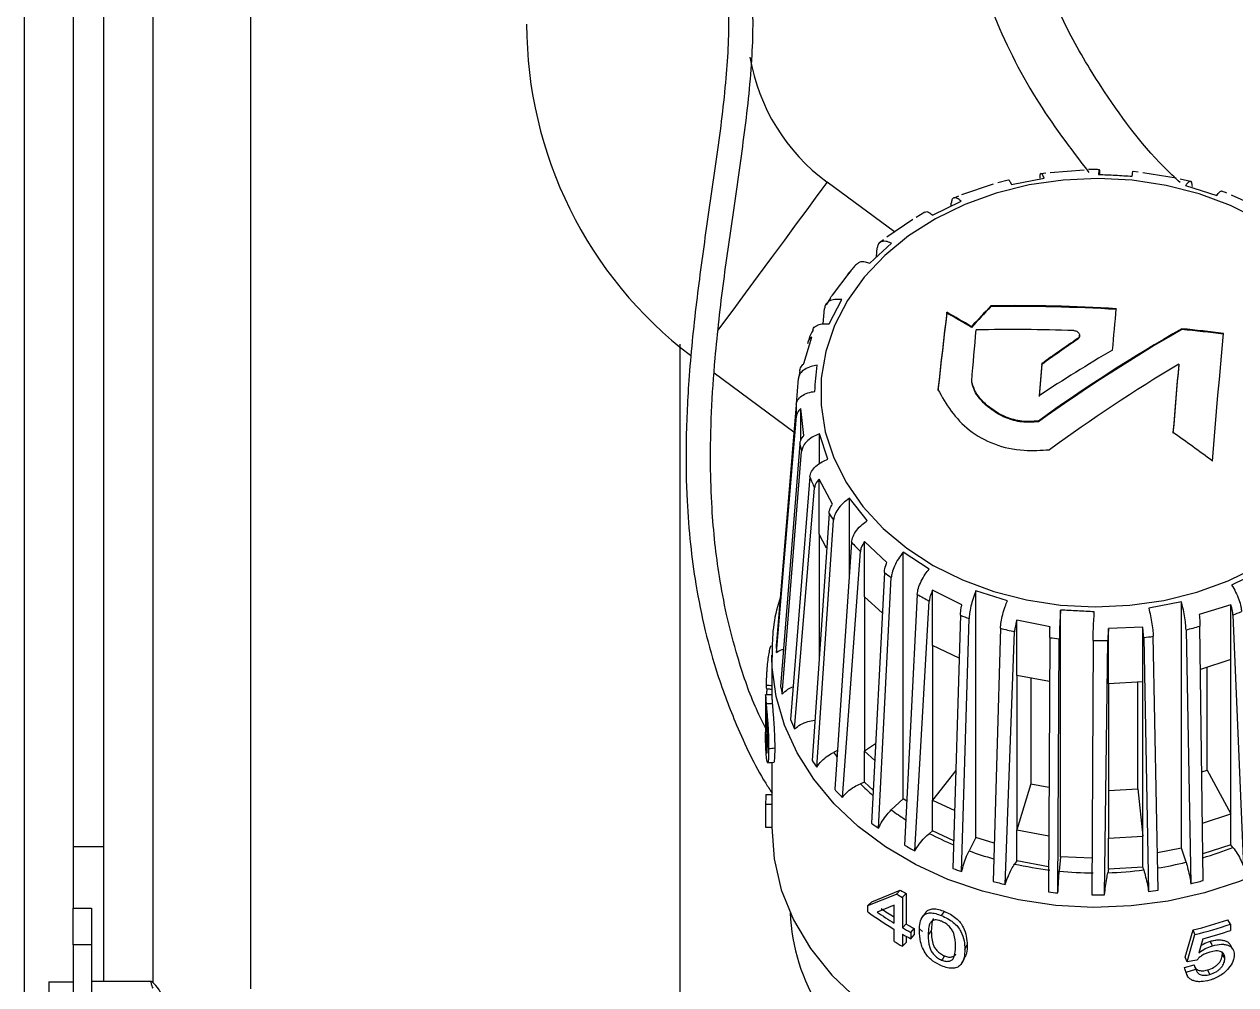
# Model space of a CAD drawing. Extents: x 150 to 4150, y 50 to 2920.
# Drawn here: x 650.8 to 898, y 1473.3 to 1669.3 of the extents above; entities that cross this region are included whole.
import ezdxf

# ---------------------------------------------------------------- set-up
doc = ezdxf.new("R2010")
doc.units = 0
doc.header["$LTSCALE"] = 10
doc.linetypes.add('SLD-KATı', pattern=[0])
doc.layers.get('0').update_dxf_attribs({"linetype": 'CONTINUOUS'})

msp = doc.modelspace()

# ---------------------------------------------------------------- linework, layer by layer
at = {"color": 7, "linetype": 'SLD-KATı'}
for p, q in [((650.78, 2138.92), (650.78, 1418.92)), ((697.03, 1472.47), (697.03, 2087.54)), ((667.03, 1473.99), (667.03, 2085.31)), ((660.78, 2071.42), (660.78, 1488.92)), ((859.24, 1638.88), (858.23, 1638.73)), ((860.09, 1639.04), (867.05, 1639.59)), ((878.03, 1639.1), (877.02, 1639.23)), ((879, 1639.04), (885.8, 1637.9)), ((828.32, 1626.93), (814.57, 1637.05)), ((842.1, 1634.5), (848.55, 1636.71)), ((851.53, 1637.42), (849.43, 1636.91)), ((852.18, 1636.55), (858.87, 1637.86)), ((888.71, 1637.18), (886.59, 1637.65)), ((887.7, 1636.35), (894.1, 1634.35)), ((841.37, 1634.2), (840.45, 1633.77)), ((896.99, 1634.49), (902.96, 1631.78)), ((836.1, 1630.3), (841.94, 1633.15)), ((839.9, 1632.16), (839.92, 1632.76)), ((826.79, 1625.87), (832.1, 1629.52)), ((834.55, 1630.9), (832.77, 1629.84)), ((823.29, 1620.51), (827.72, 1624.62)), ((826.12, 1625.27), (825.3, 1624.66)), ((824.68, 1621.79), (824.8, 1623.62)), ((815.67, 1613.99), (819.31, 1618.74)), ((815.29, 1613.47), (814.38, 1612.04)), ((815.01, 1608.11), (817.58, 1613.09)), ((848, 1611.65), (848, 1611.81)), ((813.81, 1608.15), (814.06, 1611.29)), ((839.02, 1610.35), (839.02, 1610.51)), ((844.05, 1607.42), (844.05, 1607.58)), ((886.98, 1606.99), (886.98, 1607.15)), ((809.82, 1600.02), (811.44, 1605.42)), ((865.68, 1604.97), (865.68, 1605.13)), ((866.1, 1605.68), (866.1, 1605.83)), ((858.38, 1599.86), (858.38, 1600.01)), ((886.33, 1599.77), (886.33, 1599.93)), ((791.55, 1598.12), (807.82, 1586.14)), ((808.31, 1591.83), (808.74, 1596.99)), ((844.08, 1596.32), (844.08, 1596.48)), ((808.28, 1591.64), (804.23, 1543.13)), ((809.82, 1585.33), (809.25, 1590.86)), ((809.25, 1584.32), (809.25, 1590.86)), ((804.24, 1541.09), (808.32, 1589.31)), ((857.71, 1588.16), (857.71, 1588.31)), ((814.75, 1580.53), (813.06, 1585.73)), ((813.06, 1579.64), (813.06, 1585.73)), ((809.04, 1583.62), (805.09, 1534.13)), ((805.44, 1532.62), (809.38, 1582.11)), ((811.06, 1576.92), (807.13, 1527.42)), ((807.95, 1525.49), (812.03, 1574.7)), ((815.66, 1571.36), (812.97, 1576.48)), ((812.97, 1565.2), (812.97, 1576.48)), ((822.79, 1568.04), (819.12, 1572.58)), ((819.12, 1556.94), (819.12, 1572.58)), ((814.98, 1569.47), (811.53, 1519.07)), ((812.46, 1517.72), (815.9, 1568.12)), ((814.49, 1562.37), (812.97, 1565.2)), ((812.97, 1565.2), (812.97, 1540.06)), ((819.57, 1563.58), (816.13, 1513.18)), ((826.78, 1559.48), (822.22, 1563.71)), ((822.22, 1552.42), (822.22, 1563.71)), ((817.69, 1511.54), (821.37, 1561.71)), ((835.41, 1558.1), (830.11, 1561.53)), ((830.11, 1511.23), (830.11, 1561.53)), ((826.26, 1557.44), (823.65, 1506.29)), ((902.96, 1557.7), (897.12, 1554.85)), ((825.07, 1505.23), (827.68, 1556.37)), ((825.84, 1549.16), (822.22, 1552.42)), ((822.22, 1552.42), (822.22, 1520.93)), ((832.97, 1552.94), (830.37, 1501.79)), ((842.07, 1550.84), (836.1, 1553.78)), ((836.1, 1542.49), (836.1, 1553.78)), ((851.37, 1551.66), (844.96, 1553.66)), ((844.96, 1503.36), (844.96, 1553.66)), ((832.5, 1500.61), (835.43, 1551.59)), ((886.88, 1551.46), (880.19, 1550.15)), ((886.88, 1501.15), (886.88, 1551.46)), ((896.96, 1550.83), (890.51, 1548.85)), ((896.96, 1539.66), (896.96, 1550.83)), ((841.77, 1548.7), (840.26, 1497.05)), ((842.03, 1496.38), (843.55, 1548.03)), ((860.06, 1546.3), (853.26, 1547.66)), ((853.26, 1536.38), (853.26, 1547.66)), ((862.22, 1499.43), (862.22, 1549.74)), ((897.39, 1548.74), (899.56, 1497.34)), ((849.95, 1546.03), (848.44, 1494.38)), ((850.94, 1493.76), (852.83, 1545.34)), ((878.98, 1546.29), (872.01, 1545.97)), ((872.01, 1534.68), (872.01, 1545.97)), ((878.98, 1535.13), (878.98, 1546.29)), ((887.81, 1545.7), (888.8, 1493.92)), ((891.29, 1494.56), (890.66, 1546.46)), ((841.52, 1539.93), (836.1, 1542.49)), ((836.1, 1542.49), (836.1, 1511)), ((860.01, 1544.12), (859.73, 1492.24)), ((861.69, 1492.03), (861.96, 1543.9)), ((868.85, 1543.54), (868.57, 1491.67)), ((871.19, 1491.68), (871.86, 1543.57)), ((879.17, 1544.13), (880.17, 1492.34)), ((882.11, 1492.61), (881.12, 1544.4)), ((803.28, 1540.55), (803.28, 1532.39)), ((803.28, 1540.17), (803.28, 1540.55)), ((896.96, 1539.66), (890.76, 1537.65)), ((892.15, 1517.12), (892.15, 1538.1)), ((896.96, 1508.16), (896.96, 1539.66)), ((853.26, 1536.38), (853.26, 1504.88)), ((859.96, 1535.15), (853.26, 1536.38)), ((856.14, 1535.85), (856.14, 1514.33)), ((878.98, 1535.13), (872.01, 1534.68)), ((877.96, 1513.3), (877.96, 1535.06)), ((878.98, 1503.63), (878.98, 1535.13)), ((872.01, 1534.68), (872.01, 1503.18)), ((802.03, 1532.39), (802.03, 1524.83)), ((812.09, 1527.3), (812.04, 1527.29)), ((802.03, 1524.22), (802.03, 1524.83)), ((816.67, 1521.08), (815.91, 1520.71)), ((824.47, 1522.43), (822.22, 1520.93)), ((822.22, 1514.63), (822.22, 1520.93)), ((822.22, 1520.93), (824.3, 1519.05)), ((803.28, 1518.67), (803.28, 1505.11)), ((840.85, 1517.05), (836.1, 1511)), ((891.02, 1516.75), (892.15, 1517.12)), ((892.15, 1517.12), (896.96, 1508.16)), ((822.22, 1514.63), (821.38, 1514.3)), ((823.99, 1513.02), (822.22, 1514.63)), ((856.14, 1514.33), (853.26, 1504.88)), ((856.14, 1514.33), (859.85, 1513.65)), ((872.01, 1512.92), (877.96, 1513.3)), ((877.96, 1513.3), (878.98, 1503.63)), ((802.1, 1512.14), (803.28, 1512.1)), ((830.11, 1511.23), (827.68, 1508.97)), ((830.83, 1510.76), (830.11, 1511.23)), ((836.1, 1504.7), (836.1, 1511)), ((836.1, 1511), (840.61, 1508.87)), ((802.03, 1510.16), (803.28, 1510.16)), ((802.03, 1510.16), (802.03, 1505.44)), ((891.15, 1506.28), (896.96, 1508.16)), ((896.96, 1501.86), (896.96, 1508.16)), ((802.03, 1505.44), (803.28, 1505.43)), ((836.1, 1504.7), (835.44, 1504.18)), ((840.42, 1502.65), (836.1, 1504.7)), ((844.96, 1503.36), (843.55, 1500.62)), ((848.67, 1502.2), (844.96, 1503.36)), ((853.26, 1498.58), (853.26, 1504.88)), ((853.26, 1504.88), (859.79, 1503.68)), ((872.01, 1503.18), (878.98, 1503.63)), ((872.01, 1496.89), (872.01, 1503.18)), ((878.98, 1497.33), (878.98, 1503.63)), ((667.03, 1501.42), (660.78, 1501.42)), ((886.88, 1501.15), (881.96, 1500.19)), ((887.81, 1498.3), (886.88, 1501.15)), ((896.96, 1501.86), (891.22, 1500)), ((897.39, 1501.34), (896.96, 1501.86)), ((853.26, 1498.58), (852.83, 1497.93)), ((859.76, 1497.39), (853.26, 1498.58)), ((862.22, 1499.43), (861.96, 1496.5)), ((868.61, 1499.1), (862.22, 1499.43)), ((872.01, 1496.89), (871.86, 1496.17)), ((878.98, 1497.33), (872.01, 1496.89)), ((879.17, 1496.72), (878.98, 1497.33)), ((822.86, 1489.51), (828.77, 1491.82)), ((823.73, 1490.21), (829.52, 1492.6)), ((828.77, 1491.82), (829.52, 1492.6)), ((829.94, 1491.15), (830.68, 1491.93)), ((829.94, 1491.15), (829.94, 1484.92)), ((830.68, 1491.93), (830.68, 1485.71)), ((660.78, 1488.92), (664.53, 1488.92)), ((660.78, 1481.42), (660.78, 1488.92)), ((664.53, 1488.92), (664.53, 1481.42)), ((822.86, 1489.51), (823.73, 1490.21)), ((822.86, 1488.21), (822.86, 1489.51)), ((828.27, 1489.54), (824.77, 1488.15)), ((828.27, 1485.9), (828.27, 1489.54)), ((837.95, 1487.41), (838.53, 1488.26)), ((829.94, 1484.92), (830.68, 1485.71)), ((896.87, 1485.68), (896.37, 1486.57)), ((896.87, 1485.68), (896.87, 1484.38)), ((828.27, 1482.14), (828.27, 1484.6)), ((829.94, 1483.63), (829.94, 1481.16)), ((830.68, 1483.22), (830.68, 1481.95)), ((831.66, 1483.99), (832.36, 1484.79)), ((831.66, 1483.99), (831.66, 1482.69)), ((831.66, 1482.69), (832.36, 1483.5)), ((832.36, 1484.79), (832.36, 1483.5)), ((834.04, 1484.19), (833.45, 1484.73)), ((835.84, 1484.31), (835.2, 1483.48)), ((887.66, 1478.94), (889.24, 1484.49)), ((888.01, 1478), (889.61, 1483.56)), ((889.61, 1483.56), (889.24, 1484.49)), ((664.53, 1481.42), (660.78, 1481.42)), ((660.78, 1481.42), (660.78, 1383.92)), ((664.53, 1481.42), (664.53, 1383.92)), ((829.94, 1481.16), (830.68, 1481.95)), ((891.24, 1482.68), (890.45, 1479.85)), ((888.01, 1478), (887.66, 1478.94)), ((890.01, 1478.34), (888.01, 1478)), ((895.23, 1479.59), (895.17, 1479.91)), ((887.47, 1476.82), (889.44, 1477.4)), ((887.81, 1475.88), (889.81, 1476.48)), ((889.81, 1476.48), (889.44, 1477.4)), ((655.78, 1473.92), (655.78, 1428.92)), ((655.78, 1473.92), (660.78, 1473.92)), ((676.72, 1473.99), (664.53, 1473.99))]:
    msp.add_line(p, q, dxfattribs=at)
at = {"color": 8, "linetype": 'SLD-KATı'}
for p, q in [((677.03, 2085.92), (677.03, 1473.76)), ((784.53, 1603.98), (784.53, 1470.26))]:
    msp.add_line(p, q, dxfattribs=at)
at = {"color": 8, "linetype": 'SLD-KATı', "flags": 128}
for points in [[(814.57, 1637.05), (814.29, 1636.68), (813.48, 1635.59), (812.18, 1633.81), (810.42, 1631.42), (808.28, 1628.52), (805.86, 1625.23), (803.25, 1621.68), (800.55, 1618.02), (797.88, 1614.39), (795.35, 1610.95), (793.06, 1607.84), (792.31, 1606.83)], [(935.63, 1537.08), (934.66, 1531.14), (932.82, 1525.33), (930.11, 1519.73), (926.59, 1514.41), (922.3, 1509.44), (917.29, 1504.89), (911.64, 1500.83), (905.42, 1497.3), (898.71, 1494.36), (891.61, 1492.04), (884.2, 1490.38), (876.61, 1489.39), (868.91, 1489.1), (861.22, 1489.5), (853.65, 1490.6), (846.29, 1492.37), (839.24, 1494.79), (832.61, 1497.83), (826.47, 1501.45), (820.92, 1505.59), (816.02, 1510.21), (811.85, 1515.24), (808.46, 1520.61), (805.89, 1526.26), (804.18, 1532.09), (803.36, 1538.04), (803.28, 1540.17)], [(815.91, 1520.71), (816.33, 1520.13), (816.54, 1519.84)]]:
    msp.add_lwpolyline(points, dxfattribs=at)
at = {"color": 7, "linetype": 'SLD-KATı', "flags": 128}
for points in [[(925.67, 1591.15), (925.7, 1596.64), (924.85, 1602.08), (923.12, 1607.4), (920.55, 1612.52), (917.18, 1617.34), (913.05, 1621.79), (908.24, 1625.81), (902.82, 1629.33), (896.87, 1632.29), (890.49, 1634.65), (883.78, 1636.37), (876.84, 1637.42), (869.8, 1637.79), (862.74, 1637.47), (855.79, 1636.47), (849.06, 1634.8), (842.66, 1632.49), (836.67, 1629.57), (831.21, 1626.09), (826.35, 1622.11), (822.17, 1617.68), (818.73, 1612.89), (816.1, 1607.8), (814.31, 1602.49), (813.39, 1597.05), (813.36, 1591.56), (814.21, 1586.11), (815.94, 1580.79), (818.51, 1575.68), (821.88, 1570.86), (826.01, 1566.4), (830.82, 1562.38), (836.25, 1558.87), (842.19, 1555.91), (848.57, 1553.55), (855.28, 1551.83), (862.22, 1550.77), (869.27, 1550.4), (876.32, 1550.72), (883.27, 1551.72), (890, 1553.39), (896.4, 1555.71), (902.39, 1558.63), (907.85, 1562.1), (912.71, 1566.09), (916.89, 1570.51), (920.33, 1575.31), (922.96, 1580.4), (924.75, 1585.71), (925.67, 1591.15)], [(839.02, 1610.51), (838.79, 1608.61), (838.56, 1606.69), (838.33, 1604.75), (838.1, 1602.79), (837.87, 1600.8), (837.65, 1598.8), (837.42, 1596.78), (837.19, 1594.73)], [(839.02, 1610.35), (838.79, 1608.45), (838.56, 1606.53), (838.33, 1604.59), (838.1, 1602.63), (837.87, 1600.64), (837.65, 1598.64), (837.42, 1596.62), (837.19, 1594.57)], [(872.83, 1602.79), (872.92, 1603.87), (873.02, 1604.93), (873.11, 1606), (873.21, 1607.05), (873.31, 1608.1), (873.4, 1609.15), (873.5, 1610.19), (873.59, 1611.22)], [(844.08, 1596.48), (844.19, 1597.81), (844.31, 1599.14), (844.42, 1600.45), (844.54, 1601.76), (844.65, 1603.06), (844.77, 1604.35), (844.88, 1605.63), (845, 1606.9)], [(893.21, 1580.13), (893.49, 1583.56), (893.77, 1586.94), (894.05, 1590.27), (894.33, 1593.56), (894.61, 1596.79), (894.89, 1599.97), (895.17, 1603.11), (895.45, 1606.18)], [(858.38, 1600.01), (858.31, 1599.21), (858.24, 1598.4), (858.17, 1597.59), (858.1, 1596.77), (858.03, 1595.95), (857.96, 1595.13), (857.89, 1594.31), (857.82, 1593.48)], [(858.38, 1599.86), (858.31, 1599.05), (858.24, 1598.24), (858.17, 1597.43), (858.1, 1596.61), (858.03, 1595.8), (857.96, 1594.97), (857.89, 1594.15), (857.82, 1593.32)], [(886.33, 1599.93), (886.18, 1598.24), (886.03, 1596.53), (885.89, 1594.81), (885.74, 1593.07), (885.59, 1591.32), (885.44, 1589.56), (885.29, 1587.78), (885.14, 1585.99)], [(886.33, 1599.77), (886.18, 1598.08), (886.03, 1596.37), (885.89, 1594.65), (885.74, 1592.91), (885.59, 1591.16), (885.44, 1589.4), (885.29, 1587.62), (885.14, 1585.83)], [(803.28, 1505.43), (803.75, 1499.01), (805.24, 1492.69), (807.74, 1486.56), (811.2, 1480.73), (815.57, 1475.27), (820.78, 1470.28), (826.75, 1465.83), (832.79, 1462.3)], [(842.67, 1480.52), (842.92, 1480.96), (843.17, 1481.41)], [(897.37, 1480.55), (897.11, 1481), (896.85, 1481.45)], [(842.14, 1477.83), (842.39, 1478.26), (842.63, 1478.68)], [(892.65, 1475.41), (892.44, 1475.87), (892.22, 1476.32)]]:
    msp.add_lwpolyline(points, dxfattribs=at)
at = {"color": 7, "linetype": 'SLD-KATı'}
for centre, radius, start, end in [((838.28, 1669.27), 85, 180, 232.6246), ((838.28, 1669.27), 40, 189.6756, 233.6396), ((1116.31, 1357.65), 369.58, 136.5508, 137.4488), ((1115.99, 1357.78), 369.15, 136.5505, 137.4495), ((852.95, 1274.5), 337.35, 86.4912, 90.8403), ((852.97, 1274.74), 336.95, 86.4906, 90.8449), ((700.32, 1367.16), 280.1, 59.1283, 60.3189), ((700.58, 1367.38), 279.64, 59.1337, 60.3262), ((852.48, 1270.64), 336.34, 87.8789, 91.2749), ((1054.2, 1315.15), 336.5, 119.7985, 125.7281), ((1053.98, 1315.33), 336.09, 119.7946, 125.7314), ((852.55, 1268.37), 340.53, 82.7626, 84.1963), ((852.57, 1268.64), 340.1, 82.7576, 84.1931), ((1060.51, 1319.49), 345.76, 124.2977, 125.7739), ((1060.27, 1319.68), 345.34, 124.2972, 125.7751), ((1047.09, 1305.26), 344.81, 120.3572, 123.292), ((1063.26, 1303.95), 344.83, 120.8692, 126.1302), ((846, 1591.01), 37.74, 168.5461, 170.8878), ((845.24, 1591.11), 36.97, 179.1755, 182.8001), ((664.8, 1274.12), 381.86, 53.2618, 54.7577), ((846.18, 1591.25), 37.92, 191.5954, 193.9338), ((848.96, 1592.18), 40.86, 201.9353, 205.3244), ((852.8, 1594.35), 45.27, 213.3368, 215.4119), ((856.97, 1597.76), 50.66, 222.4238, 225.3635), ((861.41, 1602.79), 57.38, 232.2253, 233.9968), ((864.86, 1608.16), 63.77, 239.9948, 242.5149), ((867.4, 1613.61), 69.78, 248.4581, 250.0151), ((871.99, 1612.79), 68.9, 291.636, 293.2035), ((868.89, 1618.33), 74.74, 255.3224, 257.5899), ((870.33, 1617.72), 74.1, 283.6429, 285.9223), ((843.43, 1542.39), 39.21, 178.9093, 181.8868), ((869.45, 1621.4), 77.86, 263.0314, 264.4778), ((869.53, 1622.4), 78.87, 269.5022, 271.6894), ((869.65, 1621.09), 77.55, 277.0564, 278.5056), ((844.74, 1542.55), 40.53, 191.9965, 194.1845), ((847.34, 1543.41), 43.27, 201.6846, 204.469), ((852, 1546.05), 48.64, 213.6972, 215.6301), ((855.92, 1549.27), 53.72, 222.2106, 224.6218), ((842.77, 1509.84), 40.74, 176.7612, 179.5443), ((860.95, 1554.95), 61.31, 232.5282, 234.1874), ((864.43, 1560.35), 67.74, 239.8122, 241.876), ((869.29, 1572.83), 76.68, 257.6013, 263.0445), ((867.41, 1566.77), 74.82, 248.7265, 250.1793), ((869.52, 1574.76), 78.63, 264.4805, 269.5055), ((869.55, 1574.52), 78.39, 271.6853, 277.049), ((868.77, 1571.1), 79.36, 255.1576, 257.0168), ((870.35, 1570.9), 79.15, 283.4812, 285.3429), ((863.89, 1551.51), 69.26, 239.5255, 240.6511), ((863.99, 1551.17), 67.96, 239.5259, 240.6517), ((869.47, 1574.92), 83.25, 263.2801, 264.6328), ((869.53, 1575.76), 84.1, 269.3464, 271.134), ((869.67, 1574.23), 82.56, 277.3042, 278.6645), ((862.12, 1541.1), 65.86, 233.4195, 239.073), ((862.6, 1543.15), 66.76, 235.4838, 239.0527), ((862.54, 1542.59), 65.2, 235.4781, 238.2785), ((847.04, 1489.7), 40.02, 182.4456, 212.2904), ((864.61, 1546.07), 69.24, 240.6552, 242.2429), ((870.67, 1561.34), 79.06, 283.5855, 288.9653), ((870.69, 1561.85), 80.55, 283.5853, 288.9656), ((864.45, 1546.29), 70.4, 240.6532, 242.2443), ((864.45, 1544.99), 70.4, 240.6532, 242.2443), ((870.82, 1560.17), 80.14, 284.7674, 288.9737), ((863.92, 1541.59), 69.32, 239.0454, 240.6503)]:
    msp.add_arc(centre, radius, start, end, dxfattribs=at)
at = {"color": 8, "linetype": 'SLD-KATı'}
for centre, radius, start, end in [((858.73, 1552.14), 53.17, 225.3747, 229.0176), ((862.63, 1557.08), 59.47, 234.0103, 237.3869), ((866.24, 1563.45), 66.79, 242.5365, 247.2066), ((868.21, 1568.49), 72.21, 250.0287, 254.1999), ((871.12, 1567.64), 71.32, 286.3876, 291.6107), ((869.92, 1572), 75.84, 279.1846, 283.6363)]:
    msp.add_arc(centre, radius, start, end, dxfattribs=at)
at = {"color": 7, "linetype": 'SLD-KATı'}
for points, knots in [([(848.29, 2057.21), (848.46, 2053.56), (848.77, 2046.74), (849.01, 2035.96), (849.06, 2025.69), (848.96, 2015.84), (848.72, 2006.34), (848.37, 1997.03), (847.91, 1987.75), (847.34, 1978.4), (846.69, 1968.96), (845.83, 1957.79), (844.73, 1944.9), (843.42, 1930.52), (842.12, 1916.35), (840.49, 1898.43), (838.65, 1876.74), (836.88, 1851.01), (835.73, 1826.57), (835.18, 1803.99), (835.09, 1784.22), (835.36, 1765.57), (835.96, 1747.49), (836.82, 1729.07), (838.51, 1709.91), (841.95, 1690.48), (847.86, 1671.61), (856.5, 1654.14), (864.23, 1643.95), (867.98, 1639.01)], [0, 0, 0, 0, 0.0410746, 0.0767308, 0.1078042, 0.1350695, 0.1592394, 0.1813424, 0.2024015, 0.2228286, 0.2430222, 0.2633387, 0.2946202, 0.3266917, 0.3594914, 0.3929873, 0.4537424, 0.5158157, 0.5785118, 0.6253434, 0.6690468, 0.7089775, 0.7460353, 0.7851386, 0.8274343, 0.8709375, 0.9146116, 0.9586741, 1, 1, 1, 1]), ([(886.62, 1636.95), (885.5, 1638), (879.34, 1643.82), (871.57, 1654.41), (863.38, 1668.1), (858.1, 1680.56), (853.65, 1695.68), (850.6, 1713.63), (849.05, 1734.03), (848.21, 1753.94), (847.7, 1773.52), (847.58, 1792.54), (847.83, 1811.4), (848.4, 1829.8), (849.29, 1848.3), (850.49, 1867.02), (851.96, 1886.01), (853.56, 1904.34), (855.23, 1922.39), (856.66, 1937.98), (857.87, 1951.82), (858.83, 1963.69), (859.61, 1974.39), (860.19, 1983.71), (860.62, 1991.59), (860.98, 1999.48), (861.24, 2006.86), (861.42, 2014.16), (861.53, 2021.42), (861.55, 2028.64), (861.49, 2035.77), (861.36, 2042.78), (861.13, 2050.31), (860.9, 2055.24), (860.77, 2057.86)], [0, 0, 0, 0, 0.0102255, 0.0563859, 0.086506, 0.1160796, 0.1455751, 0.189918, 0.2341912, 0.2765962, 0.3160994, 0.3584858, 0.3990161, 0.440454, 0.4832007, 0.527654, 0.573317, 0.6189893, 0.6585572, 0.6976371, 0.7231669, 0.7482929, 0.7731762, 0.7910906, 0.8084515, 0.8254454, 0.8453852, 0.8617068, 0.8809279, 0.9035967, 0.9232727, 0.945622, 0.9710456, 1, 1, 1, 1]), ([(802.03, 1525.69), (801.3, 1527.17), (798.99, 1531.82), (796.42, 1539.61), (794.07, 1548.46), (792.61, 1556.24), (791.64, 1563.5), (791.01, 1571.14), (790.72, 1580.06), (790.93, 1590.25), (791.79, 1602.72), (793.39, 1616.61), (795.61, 1631.95), (797.85, 1647.29), (799.24, 1660.01), (799.54, 1669.52), (799.34, 1675.42), (798.73, 1681.04), (797.42, 1687.2), (795.2, 1692.87), (792.25, 1697.58), (789.18, 1701.14), (785.22, 1704.45), (780.24, 1707.37), (774.1, 1709.84), (769.49, 1710.86), (767.01, 1711.41)], [0, 0, 0, 0, 0.024388, 0.076771, 0.120979, 0.159814, 0.193539, 0.228893, 0.27269, 0.324604, 0.378395, 0.455701, 0.528979, 0.604646, 0.681874, 0.7156, 0.743795, 0.768276, 0.79856, 0.836, 0.857203, 0.879932, 0.904696, 0.932247, 0.963589, 1, 1, 1, 1]), ([(766.08, 1706.5), (768.61, 1705.93), (773.2, 1704.9), (779.14, 1702.34), (783.66, 1699.39), (787.99, 1695.21), (791.38, 1689.56), (793.79, 1681.43), (794.75, 1671.04), (794.06, 1657.67), (792.18, 1642.84), (789.91, 1627.63), (787.8, 1612.28), (786.31, 1597.53), (785.7, 1584.01), (785.88, 1572.86), (786.6, 1563.39), (787.79, 1554.52), (789.59, 1545.64), (792.27, 1536.01), (796.27, 1525.55), (800.06, 1517.45), (802.92, 1513.07), (803.35, 1512.4)], [0, 0, 0, 0, 0.035817, 0.065156, 0.089892, 0.111639, 0.150221, 0.182591, 0.232189, 0.297397, 0.371078, 0.442186, 0.513179, 0.588461, 0.650298, 0.703572, 0.745519, 0.784368, 0.830002, 0.873683, 0.925841, 0.988759, 1, 1, 1, 1]), ([(858.87, 1637.86), (858.74, 1638.14), (858.48, 1638.71), (858.18, 1638.89), (857.99, 1638.59), (857.96, 1638.06), (857.95, 1637.83)], [0, 0, 0, 0, 0.264596, 0.529296, 0.793679, 1, 1, 1, 1]), ([(870.14, 1639.59), (869.62, 1639.62), (868.89, 1639.67), (868.16, 1639.62), (867.94, 1639.6)], [0, 0, 0, 0, 0.701484, 1, 1, 1, 1]), ([(870.22, 1638.68), (870.21, 1638.8), (870.21, 1639.24), (870.18, 1639.67), (870.1, 1639.66), (870.02, 1639.2), (869.97, 1638.76), (869.96, 1638.63)], [0, 0, 0, 0, 0.102986, 0.366818, 0.630608, 0.894674, 1, 1, 1, 1]), ([(876.84, 1638.27), (876.87, 1638.5), (876.93, 1639.02), (877, 1639.34), (877.02, 1639.26), (877.02, 1639.25)], [0, 0, 0, 0, 0.402234, 0.926907, 1, 1, 1, 1]), ([(851.52, 1637.46), (851.54, 1637.48), (851.62, 1637.58), (851.85, 1637.28), (852.08, 1636.77), (852.18, 1636.55)], [0, 0, 0, 0, 0.086607, 0.597095, 1, 1, 1, 1]), ([(869.96, 1638.63), (871.11, 1638.58), (873.4, 1638.47), (875.7, 1638.34), (876.84, 1638.27)], [0, 0, 0, 0, 0.500006, 1, 1, 1, 1]), ([(889.11, 1636.19), (889.08, 1636.48), (889.02, 1637.06), (888.67, 1637.29), (888.21, 1637.05), (887.85, 1636.56), (887.7, 1636.35)], [0, 0, 0, 0, 0.263765, 0.527582, 0.791621, 1, 1, 1, 1]), ([(841.94, 1633.15), (841.66, 1633.39), (841.09, 1633.85), (840.43, 1633.91), (840.02, 1633.54), (839.95, 1633), (839.92, 1632.76)], [0, 0, 0, 0, 0.264578, 0.529277, 0.793658, 1, 1, 1, 1]), ([(894.1, 1634.35), (894.29, 1634.6), (894.68, 1635.11), (895.04, 1635.33), (895.14, 1635.19), (895.15, 1635.19)], [0, 0, 0, 0, 0.487643, 0.975506, 1, 1, 1, 1]), ([(896.11, 1634.82), (895.96, 1634.89), (895.65, 1635.03), (895.32, 1635.13), (895.14, 1635.18)], [0, 0, 0, 0, 0.478846, 1, 1, 1, 1]), ([(834.56, 1630.89), (834.62, 1630.94), (834.83, 1631.11), (835.38, 1630.91), (835.88, 1630.49), (836.1, 1630.3)], [0, 0, 0, 0, 0.183672, 0.639927, 1, 1, 1, 1]), ([(827.72, 1624.62), (827.31, 1624.77), (826.49, 1625.06), (825.53, 1624.92), (824.94, 1624.43), (824.84, 1623.86), (824.8, 1623.62)], [0, 0, 0, 0, 0.264588, 0.529284, 0.793678, 1, 1, 1, 1]), ([(820.78, 1620.45), (820.65, 1620.33), (819.98, 1619.71), (819.45, 1619), (819.02, 1618.43)], [0, 0, 0, 0, 0.193154, 1, 1, 1, 1]), ([(820.79, 1620.44), (820.96, 1620.58), (821.33, 1620.9), (822.24, 1620.9), (822.97, 1620.63), (823.29, 1620.51)], [0, 0, 0, 0, 0.311444, 0.696271, 1, 1, 1, 1]), ([(819.31, 1618.74), (819.09, 1618.61), (818.82, 1618.45), (818.75, 1618.07), (818.73, 1617.99)], [0, 0, 0, 0, 0.7947156, 1, 1, 1, 1]), ([(817.58, 1613.09), (817.09, 1613.12), (816.09, 1613.19), (814.94, 1612.8), (814.23, 1612.14), (814.11, 1611.55), (814.06, 1611.29)], [0, 0, 0, 0, 0.264597, 0.529299, 0.793673, 1, 1, 1, 1]), ([(815.27, 1613.48), (815.34, 1613.62), (815.43, 1613.82), (815.62, 1613.95), (815.67, 1613.99)], [0, 0, 0, 0, 0.717996, 1, 1, 1, 1]), ([(811.71, 1606.87), (811.42, 1606.31), (811.02, 1605.55), (810.79, 1604.74), (810.72, 1604.52)], [0, 0, 0, 0, 0.731976, 1, 1, 1, 1]), ([(811.69, 1606.88), (811.73, 1607), (811.86, 1607.45), (812.61, 1607.93), (813.73, 1608.22), (814.62, 1608.15), (815.01, 1608.11)], [0, 0, 0, 0, 0.123534, 0.4376, 0.75193, 1, 1, 1, 1]), ([(864.93, 1606.75), (865.07, 1606.74), (865.35, 1606.71), (865.71, 1606.53), (865.97, 1606.28), (866.1, 1605.98), (866.1, 1605.66), (865.96, 1605.36), (865.77, 1605.2), (865.68, 1605.13)], [0, 0, 0, 0, 0.143596, 0.287371, 0.431274, 0.575273, 0.719282, 0.863178, 1, 1, 1, 1]), ([(811.44, 1605.42), (811.18, 1605.22), (810.73, 1604.88), (810.64, 1604.32), (810.59, 1604.09)], [0, 0, 0, 0, 0.58338, 1, 1, 1, 1]), ([(866.08, 1605.68), (866.08, 1605.62), (866.09, 1605.46), (865.95, 1605.2), (865.77, 1605.05), (865.68, 1604.97)], [0, 0, 0, 0, 0.218463, 0.619122, 1, 1, 1, 1]), ([(812.53, 1599.68), (812.12, 1599.62), (811.18, 1599.47), (809.94, 1598.9), (809.15, 1598.15), (808.81, 1597.48), (808.76, 1597.13), (808.74, 1596.99)], [0, 0, 0, 0, 0.202886, 0.467551, 0.731802, 0.897051, 1, 1, 1, 1]), ([(809.02, 1598.51), (809.04, 1598.64), (809.11, 1599.12), (809.42, 1599.63), (809.77, 1599.97), (809.82, 1600.02)], [0, 0, 0, 0, 0.24233, 0.882113, 1, 1, 1, 1]), ([(812.07, 1594.34), (812.14, 1595.24), (812.3, 1597.03), (812.45, 1598.8), (812.53, 1599.68)], [0, 0, 0, 0, 0.500001, 1, 1, 1, 1]), ([(808.28, 1591.64), (808.3, 1591.78), (808.37, 1592.26), (808.85, 1593.05), (809.93, 1593.82), (811.1, 1594.21), (811.85, 1594.31), (812.07, 1594.34)], [0, 0, 0, 0, 0.1029942, 0.3668066, 0.6306176, 0.894679, 1, 1, 1, 1]), ([(837.19, 1594.73), (838.03, 1593.25), (839.7, 1590.29), (843.4, 1586.28), (848.53, 1583.37), (854.35, 1582.11), (858.21, 1582.35), (859.94, 1582.46)], [0, 0, 0, 0, 0.209347, 0.417477, 0.624675, 0.831741, 1, 1, 1, 1]), ([(857.71, 1588.31), (856.56, 1588.24), (854.26, 1588.08), (850.56, 1589.18), (847.13, 1591.33), (844.76, 1594), (844.24, 1595.88), (844.08, 1596.48)], [0, 0, 0, 0, 0.177611, 0.354735, 0.611055, 0.876389, 1, 1, 1, 1]), ([(857.71, 1588.16), (856.56, 1588.08), (854.26, 1587.92), (850.56, 1589.02), (847.13, 1591.17), (844.76, 1593.84), (844.24, 1595.72), (844.08, 1596.32)], [0, 0, 0, 0, 0.1776112, 0.354735, 0.611058, 0.8763964, 1, 1, 1, 1]), ([(809.25, 1590.86), (808.96, 1590.59), (808.47, 1590.14), (808.36, 1589.55), (808.32, 1589.31)], [0, 0, 0, 0, 0.583332, 1, 1, 1, 1]), ([(809.04, 1583.62), (809.06, 1583.76), (809.12, 1584.26), (809.43, 1584.85), (809.77, 1585.27), (809.82, 1585.33)], [0, 0, 0, 0, 0.242329, 0.8821, 1, 1, 1, 1]), ([(813.06, 1585.73), (812.54, 1585.51), (811.51, 1585.07), (810.3, 1584.08), (809.56, 1583.05), (809.43, 1582.4), (809.38, 1582.11)], [0, 0, 0, 0, 0.264603, 0.529302, 0.793688, 1, 1, 1, 1]), ([(811.06, 1576.92), (811.14, 1577.29), (811.31, 1578.02), (812.22, 1579.11), (813.41, 1579.98), (814.34, 1580.36), (814.75, 1580.53)], [0, 0, 0, 0, 0.263748, 0.527586, 0.791611, 1, 1, 1, 1]), ([(812.97, 1576.48), (812.68, 1576.15), (812.19, 1575.57), (812.08, 1574.96), (812.03, 1574.7)], [0, 0, 0, 0, 0.583361, 1, 1, 1, 1]), ([(819.12, 1572.58), (818.67, 1572.24), (817.76, 1571.56), (816.71, 1570.3), (816.06, 1569.1), (815.95, 1568.42), (815.9, 1568.12)], [0, 0, 0, 0, 0.264586, 0.529283, 0.793659, 1, 1, 1, 1]), ([(814.98, 1569.47), (814.99, 1569.61), (815.05, 1570.13), (815.32, 1570.79), (815.61, 1571.28), (815.66, 1571.36)], [0, 0, 0, 0, 0.242361, 0.882103, 1, 1, 1, 1]), ([(819.57, 1563.58), (819.64, 1563.97), (819.79, 1564.74), (820.58, 1566.04), (821.62, 1567.19), (822.43, 1567.78), (822.79, 1568.04)], [0, 0, 0, 0, 0.263753, 0.527585, 0.791618, 1, 1, 1, 1]), ([(822.22, 1563.71), (821.96, 1563.3), (821.51, 1562.61), (821.42, 1561.97), (821.37, 1561.71)], [0, 0, 0, 0, 0.583371, 1, 1, 1, 1]), ([(830.11, 1561.53), (829.77, 1561.09), (829.08, 1560.22), (828.29, 1558.73), (827.8, 1557.39), (827.71, 1556.68), (827.68, 1556.37)], [0, 0, 0, 0, 0.264584, 0.52928, 0.793656, 1, 1, 1, 1]), ([(826.26, 1557.44), (826.27, 1557.58), (826.32, 1558.11), (826.52, 1558.83), (826.74, 1559.39), (826.78, 1559.48)], [0, 0, 0, 0, 0.242329, 0.882094, 1, 1, 1, 1]), ([(832.97, 1552.94), (833.03, 1553.34), (833.13, 1554.15), (833.74, 1555.61), (834.52, 1556.99), (835.14, 1557.76), (835.41, 1558.1)], [0, 0, 0, 0, 0.263761, 0.527582, 0.791618, 1, 1, 1, 1]), ([(897.12, 1554.85), (897.4, 1554.38), (897.97, 1553.44), (898.63, 1551.87), (899.04, 1550.49), (899.11, 1549.78), (899.14, 1549.46)], [0, 0, 0, 0, 0.264586, 0.529288, 0.793663, 1, 1, 1, 1]), ([(836.1, 1553.78), (835.9, 1553.31), (835.54, 1552.52), (835.46, 1551.86), (835.43, 1551.59)], [0, 0, 0, 0, 0.58336, 1, 1, 1, 1]), ([(844.96, 1553.66), (844.76, 1553.16), (844.37, 1552.15), (843.9, 1550.5), (843.62, 1549.07), (843.57, 1548.35), (843.55, 1548.03)], [0, 0, 0, 0, 0.2646, 0.529298, 0.793682, 1, 1, 1, 1]), ([(805, 1552.18), (804.81, 1551.6), (804.01, 1549.16), (803.39, 1545.12), (803.36, 1541.67), (803.35, 1540.15)], [0, 0, 0, 0, 0.148118, 0.624337, 1, 1, 1, 1]), ([(841.77, 1548.7), (841.78, 1548.85), (841.81, 1549.38), (841.92, 1550.14), (842.05, 1550.75), (842.07, 1550.84)], [0, 0, 0, 0, 0.242333, 0.882104, 1, 1, 1, 1]), ([(849.95, 1546.03), (849.98, 1546.45), (850.04, 1547.27), (850.39, 1548.86), (850.85, 1550.38), (851.21, 1551.27), (851.37, 1551.66)], [0, 0, 0, 0, 0.263755, 0.527584, 0.791616, 1, 1, 1, 1]), ([(880.19, 1550.15), (880.32, 1549.63), (880.58, 1548.59), (880.88, 1546.9), (881.07, 1545.44), (881.1, 1544.71), (881.12, 1544.4)], [0, 0, 0, 0, 0.264603, 0.529302, 0.793689, 1, 1, 1, 1]), ([(887.81, 1545.7), (887.79, 1546.12), (887.75, 1546.95), (887.52, 1548.57), (887.22, 1550.13), (886.98, 1551.05), (886.88, 1551.46)], [0, 0, 0, 0, 0.263765, 0.527592, 0.79162, 1, 1, 1, 1]), ([(897.39, 1548.74), (897.38, 1548.89), (897.35, 1549.42), (897.18, 1550.16), (896.99, 1550.74), (896.96, 1550.83)], [0, 0, 0, 0, 0.242357, 0.882095, 1, 1, 1, 1]), ([(853.26, 1547.66), (853.13, 1547.16), (852.9, 1546.3), (852.85, 1545.62), (852.83, 1545.34)], [0, 0, 0, 0, 0.583351, 1, 1, 1, 1]), ([(862.22, 1549.74), (862.19, 1549.34), (862.13, 1548.41), (862.04, 1546.81), (861.99, 1545.4), (861.97, 1544.45), (861.96, 1544.06), (861.96, 1543.9)], [0, 0, 0, 0, 0.202896, 0.467552, 0.731802, 0.897059, 1, 1, 1, 1]), ([(869.1, 1549.38), (867.95, 1549.45), (865.66, 1549.58), (863.36, 1549.69), (862.22, 1549.74)], [0, 0, 0, 0, 0.500005, 1, 1, 1, 1]), ([(868.85, 1543.54), (868.85, 1543.69), (868.85, 1544.24), (868.88, 1545.42), (868.96, 1547.09), (869.04, 1548.45), (869.09, 1549.17), (869.1, 1549.38)], [0, 0, 0, 0, 0.102986, 0.366814, 0.630619, 0.894679, 1, 1, 1, 1]), ([(890.51, 1548.85), (890.56, 1548.33), (890.63, 1547.43), (890.65, 1546.74), (890.66, 1546.46)], [0, 0, 0, 0, 0.58338, 1, 1, 1, 1]), ([(860.01, 1544.12), (860.01, 1544.26), (860.01, 1544.8), (860.03, 1545.58), (860.06, 1546.2), (860.06, 1546.3)], [0, 0, 0, 0, 0.242326, 0.882099, 1, 1, 1, 1]), ([(872.01, 1545.97), (871.96, 1545.44), (871.88, 1544.54), (871.86, 1543.86), (871.86, 1543.57)], [0, 0, 0, 0, 0.583354, 1, 1, 1, 1]), ([(879.17, 1544.13), (879.17, 1544.28), (879.15, 1544.82), (879.07, 1545.58), (878.99, 1546.2), (878.98, 1546.29)], [0, 0, 0, 0, 0.242334, 0.882104, 1, 1, 1, 1]), ([(802.61, 1540.6), (802.54, 1540.12), (802.4, 1539.17), (802.28, 1537.71), (802.22, 1536.57), (802.18, 1535.76), (802.16, 1535.01), (802.16, 1534.62), (802.16, 1534.43)], [0, 0, 0, 0, 0.2517484, 0.5023045, 0.6261916, 0.7518636, 0.8761974, 1, 1, 1, 1]), ([(803.2, 1542.33), (803.17, 1542.35), (803.08, 1542.42), (802.85, 1541.83), (802.69, 1541.01), (802.61, 1540.6)], [0, 0, 0, 0, 0.18563, 0.591499, 1, 1, 1, 1]), ([(804.24, 1541.09), (804.6, 1541.34), (805.01, 1541.63), (805.61, 1541.72), (805.7, 1541.73)], [0, 0, 0, 0, 0.858668, 1, 1, 1, 1]), ([(802.16, 1534.43), (802.37, 1534.42), (802.79, 1534.4), (803.2, 1534.38), (803.41, 1534.37)], [0, 0, 0, 0, 0.500028, 1, 1, 1, 1]), ([(802.16, 1534.43), (802.16, 1534.24), (802.17, 1533.87), (802.19, 1533.66), (802.21, 1533.7), (802.21, 1533.7)], [0, 0, 0, 0, 0.472232, 0.945909, 1, 1, 1, 1]), ([(802.21, 1533.69), (802.42, 1533.68), (802.77, 1533.66), (803.13, 1533.64), (803.28, 1533.63)], [0, 0, 0, 0, 0.581386, 1, 1, 1, 1]), ([(802.3, 1533.68), (802.27, 1533.41), (802.23, 1533.02), (802.21, 1532.6), (802.21, 1532.48)], [0, 0, 0, 0, 0.699495, 1, 1, 1, 1]), ([(805.44, 1532.62), (805.8, 1532.97), (806.41, 1533.56), (807.29, 1533.96), (807.66, 1534.12)], [0, 0, 0, 0, 0.582349, 1, 1, 1, 1]), ([(802.03, 1532.39), (802.03, 1532.43), (802.03, 1532.54), (802.04, 1532.33), (802.07, 1531.68), (802.12, 1531), (802.15, 1530.66)], [0, 0, 0, 0, 0.127156, 0.416555, 0.707569, 1, 1, 1, 1]), ([(803.28, 1532.48), (803.07, 1532.48), (802.66, 1532.48), (802.24, 1532.48), (802.03, 1532.48)], [0, 0, 0, 0, 0.500024, 1, 1, 1, 1]), ([(802.05, 1530.5), (802.05, 1530.4), (802.04, 1530.21), (802.04, 1529.32), (802.04, 1528.51), (802.04, 1527.98)], [0, 0, 0, 0, 0.249903, 0.499993, 1, 1, 1, 1]), ([(802.15, 1529.51), (802.14, 1529.59), (802.13, 1529.75), (802.11, 1530.03), (802.08, 1530.3), (802.07, 1530.49), (802.06, 1530.5), (802.05, 1530.5)], [0, 0, 0, 0, 0.125738, 0.251393, 0.501736, 0.75126, 1, 1, 1, 1]), ([(802.15, 1530.66), (802.36, 1530.66), (802.77, 1530.68), (803.19, 1530.7), (803.4, 1530.71)], [0, 0, 0, 0, 0.499968, 1, 1, 1, 1]), ([(802.15, 1530.66), (802.18, 1530.28), (802.24, 1529.53), (802.35, 1528.18), (802.47, 1526.78), (802.57, 1525.1), (802.65, 1523.23), (802.66, 1522.06), (802.66, 1521.48)], [0, 0, 0, 0, 0.1265, 0.252548, 0.377658, 0.502457, 0.75111, 1, 1, 1, 1]), ([(803.28, 1532.46), (803.28, 1532.43), (803.29, 1532.37), (803.32, 1531.71), (803.37, 1531.05), (803.4, 1530.71)], [0, 0, 0, 0, 0.313948, 0.656605, 1, 1, 1, 1]), ([(803.4, 1530.71), (803.42, 1530.34), (803.48, 1529.6), (803.6, 1528.27), (803.71, 1526.89), (803.86, 1524.38), (803.88, 1522.84), (803.9, 1521.61)], [0, 0, 0, 0, 0.125358, 0.250589, 0.37558, 0.50098, 1, 1, 1, 1]), ([(802.04, 1527.98), (802.04, 1527.14), (802.03, 1526.09), (802.05, 1524.41), (802.06, 1523.43), (802.09, 1522.42), (802.13, 1521.86), (802.15, 1521.58)], [0, 0, 0, 0, 0.497975, 0.622796, 0.74799, 0.87372, 1, 1, 1, 1]), ([(802.41, 1523.1), (802.4, 1523.94), (802.4, 1524.99), (802.34, 1526.68), (802.28, 1527.66), (802.21, 1528.67), (802.17, 1529.23), (802.15, 1529.51)], [0, 0, 0, 0, 0.49795, 0.622756, 0.747959, 0.87367, 1, 1, 1, 1]), ([(807.95, 1525.49), (808.33, 1525.8), (809.08, 1526.43), (810.57, 1527.04), (811.58, 1527.21), (812.04, 1527.29)], [0, 0, 0, 0, 0.355382, 0.710576, 1, 1, 1, 1]), ([(802.15, 1520.41), (802.11, 1520.98), (802.06, 1521.84), (802.04, 1523.04), (802.03, 1523.72), (802.03, 1524.06), (802.03, 1524.22)], [0, 0, 0, 0, 0.50032, 0.750431, 0.875337, 1, 1, 1, 1]), ([(802.15, 1521.58), (802.17, 1521.34), (802.21, 1520.87), (802.28, 1520.59), (802.34, 1520.59), (802.4, 1521.27), (802.4, 1522.29), (802.41, 1523.1)], [0, 0, 0, 0, 0.126242, 0.251975, 0.377168, 0.501982, 1, 1, 1, 1]), ([(802.66, 1521.48), (802.65, 1520.93), (802.65, 1519.82), (802.58, 1518.82), (802.47, 1518.53), (802.36, 1518.72), (802.24, 1519.39), (802.18, 1520.07), (802.15, 1520.41)], [0, 0, 0, 0, 0.248904, 0.497483, 0.622313, 0.747535, 0.873474, 1, 1, 1, 1]), ([(802.66, 1521.48), (802.86, 1521.5), (803.28, 1521.55), (803.69, 1521.59), (803.9, 1521.61)], [0, 0, 0, 0, 0.499965, 1, 1, 1, 1]), ([(803.9, 1521.61), (803.89, 1521.05), (803.89, 1519.94), (803.81, 1519.01), (803.74, 1518.65), (803.7, 1518.72), (803.7, 1518.72)], [0, 0, 0, 0, 0.395807, 0.790633, 0.988172, 1, 1, 1, 1]), ([(812.46, 1517.72), (812.78, 1518.14), (813.41, 1518.98), (814.66, 1520.03), (815.52, 1520.5), (815.91, 1520.71)], [0, 0, 0, 0, 0.355714, 0.711408, 1, 1, 1, 1]), ([(802.46, 1518.6), (802.66, 1518.62), (803.08, 1518.65), (803.49, 1518.69), (803.7, 1518.71)], [0, 0, 0, 0, 0.50001, 1, 1, 1, 1]), ([(817.69, 1511.54), (818.03, 1511.94), (818.71, 1512.74), (820.05, 1513.7), (820.97, 1514.11), (821.38, 1514.3)], [0, 0, 0, 0, 0.355375, 0.710571, 1, 1, 1, 1]), ([(825.07, 1505.23), (825.31, 1505.72), (825.79, 1506.7), (826.74, 1508.01), (827.39, 1508.67), (827.68, 1508.97)], [0, 0, 0, 0, 0.355711, 0.711395, 1, 1, 1, 1]), ([(832.5, 1500.61), (832.77, 1501.08), (833.31, 1502.03), (834.38, 1503.29), (835.11, 1503.91), (835.44, 1504.18)], [0, 0, 0, 0, 0.3553807, 0.7105715, 1, 1, 1, 1]), ([(842.03, 1496.38), (842.17, 1496.91), (842.45, 1497.99), (843, 1499.49), (843.38, 1500.27), (843.55, 1500.62)], [0, 0, 0, 0, 0.355706, 0.711403, 1, 1, 1, 1]), ([(897.39, 1501.34), (897.69, 1500.93), (898.29, 1500.12), (899.05, 1498.68), (899.4, 1497.75), (899.56, 1497.34)], [0, 0, 0, 0, 0.357054, 0.714132, 1, 1, 1, 1]), ([(850.94, 1493.76), (851.11, 1494.3), (851.46, 1495.36), (852.15, 1496.83), (852.62, 1497.59), (852.83, 1497.93)], [0, 0, 0, 0, 0.355377, 0.710571, 1, 1, 1, 1]), ([(887.81, 1498.3), (887.94, 1497.84), (888.22, 1496.92), (888.57, 1495.35), (888.73, 1494.36), (888.8, 1493.92)], [0, 0, 0, 0, 0.356272, 0.712548, 1, 1, 1, 1]), ([(861.69, 1492.03), (861.71, 1492.59), (861.76, 1493.7), (861.86, 1495.28), (861.93, 1496.12), (861.96, 1496.5)], [0, 0, 0, 0, 0.355711, 0.711402, 1, 1, 1, 1]), ([(871.19, 1491.68), (871.26, 1492.24), (871.38, 1493.36), (871.62, 1494.95), (871.78, 1495.79), (871.86, 1496.17)], [0, 0, 0, 0, 0.355378, 0.71057, 1, 1, 1, 1]), ([(879.17, 1496.72), (879.31, 1496.26), (879.58, 1495.34), (879.93, 1493.77), (880.09, 1492.78), (880.17, 1492.34)], [0, 0, 0, 0, 0.35705, 0.714131, 1, 1, 1, 1]), ([(834.77, 1488.11), (834.66, 1487.97), (834.44, 1487.69), (834.21, 1487.4), (834.1, 1487.26)], [0, 0, 0, 0, 0.499992, 1, 1, 1, 1]), ([(834.79, 1488.09), (834.79, 1488.12), (834.9, 1488.37), (835.38, 1488.64), (836.22, 1488.87), (837.33, 1488.71), (838.13, 1488.41), (838.53, 1488.26)], [0, 0, 0, 0, 0.023054, 0.267628, 0.51157, 0.755527, 1, 1, 1, 1]), ([(838.53, 1488.26), (838.94, 1488.08), (839.74, 1487.72), (840.89, 1486.94), (841.82, 1486.02), (842.97, 1484.07), (843.08, 1482.59), (843.17, 1481.41)], [0, 0, 0, 0, 0.125351, 0.250584, 0.375571, 0.500973, 1, 1, 1, 1]), ([(833.42, 1484.32), (833.44, 1484.89), (833.48, 1486.01), (833.93, 1487.21), (834.72, 1487.83), (835.6, 1488.02), (836.73, 1487.87), (837.54, 1487.56), (837.95, 1487.41)], [0, 0, 0, 0, 0.248919, 0.497495, 0.622359, 0.747572, 0.87348, 1, 1, 1, 1]), ([(836.02, 1486.37), (835.85, 1486.2), (835.51, 1485.85), (835.26, 1484.85), (835.22, 1484.03), (835.2, 1483.48)], [0, 0, 0, 0, 0.249911, 0.499995, 1, 1, 1, 1]), ([(836.31, 1486.8), (836.27, 1486.75), (836.07, 1486.52), (835.91, 1485.67), (835.87, 1484.86), (835.84, 1484.31)], [0, 0, 0, 0, 0.0813193, 0.3874968, 1, 1, 1, 1]), ([(837.93, 1486.25), (837.83, 1486.29), (837.65, 1486.36), (837.28, 1486.47), (836.84, 1486.54), (836.38, 1486.52), (836.14, 1486.42), (836.02, 1486.37)], [0, 0, 0, 0, 0.125751, 0.251412, 0.501752, 0.751281, 1, 1, 1, 1]), ([(840.76, 1481.19), (840.75, 1482.03), (840.73, 1483.07), (840.14, 1484.47), (839.57, 1485.17), (838.82, 1485.83), (838.22, 1486.11), (837.93, 1486.25)], [0, 0, 0, 0, 0.4979492, 0.6227553, 0.747962, 0.8736683, 1, 1, 1, 1]), ([(837.95, 1487.41), (838.36, 1487.22), (839.18, 1486.85), (840.34, 1486.07), (841.29, 1485.14), (842.07, 1483.84), (842.63, 1482.25), (842.66, 1481.1), (842.67, 1480.52)], [0, 0, 0, 0, 0.126497, 0.252543, 0.377652, 0.502457, 0.751109, 1, 1, 1, 1]), ([(834.77, 1479.53), (834.51, 1479.96), (834, 1480.83), (833.51, 1482.48), (833.45, 1483.59), (833.42, 1484.32)], [0, 0, 0, 0, 0.250375, 0.500471, 1, 1, 1, 1]), ([(835.2, 1483.48), (835.22, 1482.65), (835.24, 1481.6), (835.79, 1480.17), (836.34, 1479.44), (837.07, 1478.76), (837.65, 1478.47), (837.95, 1478.33)], [0, 0, 0, 0, 0.497973, 0.622797, 0.74799, 0.873713, 1, 1, 1, 1]), ([(835.84, 1484.31), (835.85, 1483.48), (835.87, 1482.44), (836.41, 1481.01), (836.95, 1480.29), (837.67, 1479.61), (838.24, 1479.33), (838.53, 1479.19)], [0, 0, 0, 0, 0.500483, 0.625657, 0.750591, 0.875327, 1, 1, 1, 1]), ([(837.95, 1478.33), (838.24, 1478.23), (838.83, 1478.04), (839.58, 1478.11), (840.15, 1478.38), (840.73, 1479.35), (840.75, 1480.37), (840.76, 1481.19)], [0, 0, 0, 0, 0.1262303, 0.2519632, 0.3771541, 0.5019832, 1, 1, 1, 1]), ([(843.17, 1481.41), (843.17, 1480.83), (843.16, 1479.85), (842.74, 1479.06), (842.56, 1478.73)], [0, 0, 0, 0, 0.584533, 1, 1, 1, 1]), ([(890.45, 1479.85), (890.87, 1480.15), (891.71, 1480.74), (892.71, 1481.1), (893.21, 1481.27)], [0, 0, 0, 0, 0.499546, 1, 1, 1, 1]), ([(890.86, 1481.29), (891.01, 1481.4), (891.59, 1481.79), (892.27, 1482.02), (892.77, 1482.18)], [0, 0, 0, 0, 0.275262, 1, 1, 1, 1]), ([(892.77, 1482.18), (893.07, 1482.26), (893.68, 1482.42), (894.56, 1482.5), (895.33, 1482.42), (895.99, 1482.22), (896.52, 1481.9), (896.74, 1481.6), (896.84, 1481.45)], [0, 0, 0, 0, 0.167301, 0.334533, 0.501755, 0.669054, 0.836344, 1, 1, 1, 1]), ([(893.21, 1481.27), (893.13, 1481.43), (892.99, 1481.73), (892.84, 1482.03), (892.77, 1482.18)], [0, 0, 0, 0, 0.50003, 1, 1, 1, 1]), ([(893.21, 1481.27), (893.83, 1481.42), (894.77, 1481.63), (895.82, 1481.53), (896.49, 1481.33), (897.03, 1481.01), (897.53, 1480.43), (897.59, 1479.83), (897.64, 1479.43)], [0, 0, 0, 0, 0.2513222, 0.3771632, 0.5026071, 0.6275869, 0.7521707, 1, 1, 1, 1]), ([(837.95, 1477.16), (837.34, 1477.45), (836.43, 1477.89), (835.52, 1478.68), (835.06, 1479.16), (834.87, 1479.41), (834.77, 1479.53)], [0, 0, 0, 0, 0.500317, 0.750429, 0.875341, 1, 1, 1, 1]), ([(842.67, 1480.52), (842.65, 1479.95), (842.6, 1478.83), (842.11, 1477.58), (841.27, 1476.88), (840.35, 1476.61), (839.18, 1476.72), (838.36, 1477.02), (837.95, 1477.16)], [0, 0, 0, 0, 0.248902, 0.497479, 0.622303, 0.747532, 0.873472, 1, 1, 1, 1]), ([(838.53, 1479.19), (838.44, 1479.05), (838.24, 1478.76), (838.05, 1478.47), (837.95, 1478.33)], [0, 0, 0, 0, 0.499967, 1, 1, 1, 1]), ([(838.53, 1479.19), (838.82, 1479.09), (839.4, 1478.9), (840.13, 1478.99), (840.64, 1479.22), (840.79, 1479.49), (840.85, 1479.59)], [0, 0, 0, 0, 0.272665, 0.545563, 0.818915, 1, 1, 1, 1]), ([(892.66, 1479.95), (892.4, 1479.87), (891.88, 1479.71), (891.14, 1479.34), (890.49, 1478.87), (890.17, 1478.52), (890.01, 1478.34)], [0, 0, 0, 0, 0.2514686, 0.5018505, 0.7515297, 1, 1, 1, 1]), ([(892.22, 1476.32), (892.66, 1476.48), (893.32, 1476.71), (894.07, 1477.25), (894.67, 1477.85), (895.16, 1478.69), (895.21, 1479.29), (895.23, 1479.59)], [0, 0, 0, 0, 0.249436, 0.374665, 0.499931, 0.749524, 1, 1, 1, 1]), ([(892.65, 1475.41), (893.1, 1475.57), (893.77, 1475.8), (894.53, 1476.34), (895, 1476.8), (895.34, 1477.29), (895.66, 1477.94), (895.69, 1478.4), (895.72, 1478.7)], [0, 0, 0, 0, 0.251542, 0.377282, 0.502503, 0.627327, 0.751855, 1, 1, 1, 1]), ([(895.72, 1478.7), (895.69, 1478.98), (895.66, 1479.39), (895.34, 1479.82), (894.99, 1480.06), (894.51, 1480.2), (893.74, 1480.22), (893.09, 1480.06), (892.66, 1479.95)], [0, 0, 0, 0, 0.247863, 0.37305, 0.497038, 0.622199, 0.748015, 1, 1, 1, 1]), ([(895.72, 1478.7), (895.64, 1478.85), (895.48, 1479.15), (895.31, 1479.45), (895.23, 1479.59)], [0, 0, 0, 0, 0.500023, 1, 1, 1, 1]), ([(897.64, 1479.43), (897.6, 1478.99), (897.52, 1478.1), (896.84, 1477.14), (896.49, 1476.66)], [0, 0, 0, 0, 0.499396, 1, 1, 1, 1]), ([(887.81, 1475.88), (887.75, 1476.04), (887.64, 1476.35), (887.52, 1476.66), (887.47, 1476.82)], [0, 0, 0, 0, 0.499964, 1, 1, 1, 1]), ([(887.69, 1476.11), (887.75, 1475.95), (887.86, 1475.64), (887.97, 1475.34), (888.03, 1475.18)], [0, 0, 0, 0, 0.499969, 1, 1, 1, 1]), ([(892.64, 1474.24), (892.04, 1474.1), (891.14, 1473.9), (890.03, 1473.95), (889.3, 1474.12), (888.69, 1474.42), (888.06, 1474.96), (887.91, 1475.52), (887.81, 1475.88)], [0, 0, 0, 0, 0.251767, 0.377609, 0.503052, 0.627663, 0.752571, 1, 1, 1, 1]), ([(889.62, 1476.99), (889.65, 1476.92), (889.75, 1476.63), (890.13, 1476.34), (890.67, 1476.17), (891.32, 1476.12), (891.86, 1476.24), (892.22, 1476.32)], [0, 0, 0, 0, 0.102949, 0.401483, 0.551266, 0.701111, 1, 1, 1, 1]), ([(889.81, 1476.48), (889.89, 1476.26), (890.03, 1475.82), (890.52, 1475.42), (891.08, 1475.25), (891.74, 1475.2), (892.29, 1475.33), (892.65, 1475.41)], [0, 0, 0, 0, 0.248423, 0.496821, 0.622148, 0.748075, 1, 1, 1, 1]), ([(896.49, 1476.66), (896.26, 1476.4), (895.78, 1475.86), (894.82, 1475.16), (893.94, 1474.7), (893.2, 1474.41), (892.83, 1474.3), (892.64, 1474.24)], [0, 0, 0, 0, 0.248607, 0.498164, 0.748596, 0.874248, 1, 1, 1, 1]), ([(677.01, 1473.79), (676.89, 1473.89), (676.65, 1474.09), (676.6, 1473.81), (676.76, 1473.24), (676.94, 1472.77), (677.01, 1472.61)], [0, 0, 0, 0, 0.288592, 0.577809, 0.857517, 1, 1, 1, 1]), ([(678.67, 1471.59), (678.53, 1471.88), (678.16, 1472.63), (677.44, 1473.35), (677.01, 1473.79)], [0, 0, 0, 0, 0.391969, 1, 1, 1, 1])]:
    msp.add_open_spline(points, degree=3, knots=knots, dxfattribs=at)

doc.saveas('drawing.dxf')
